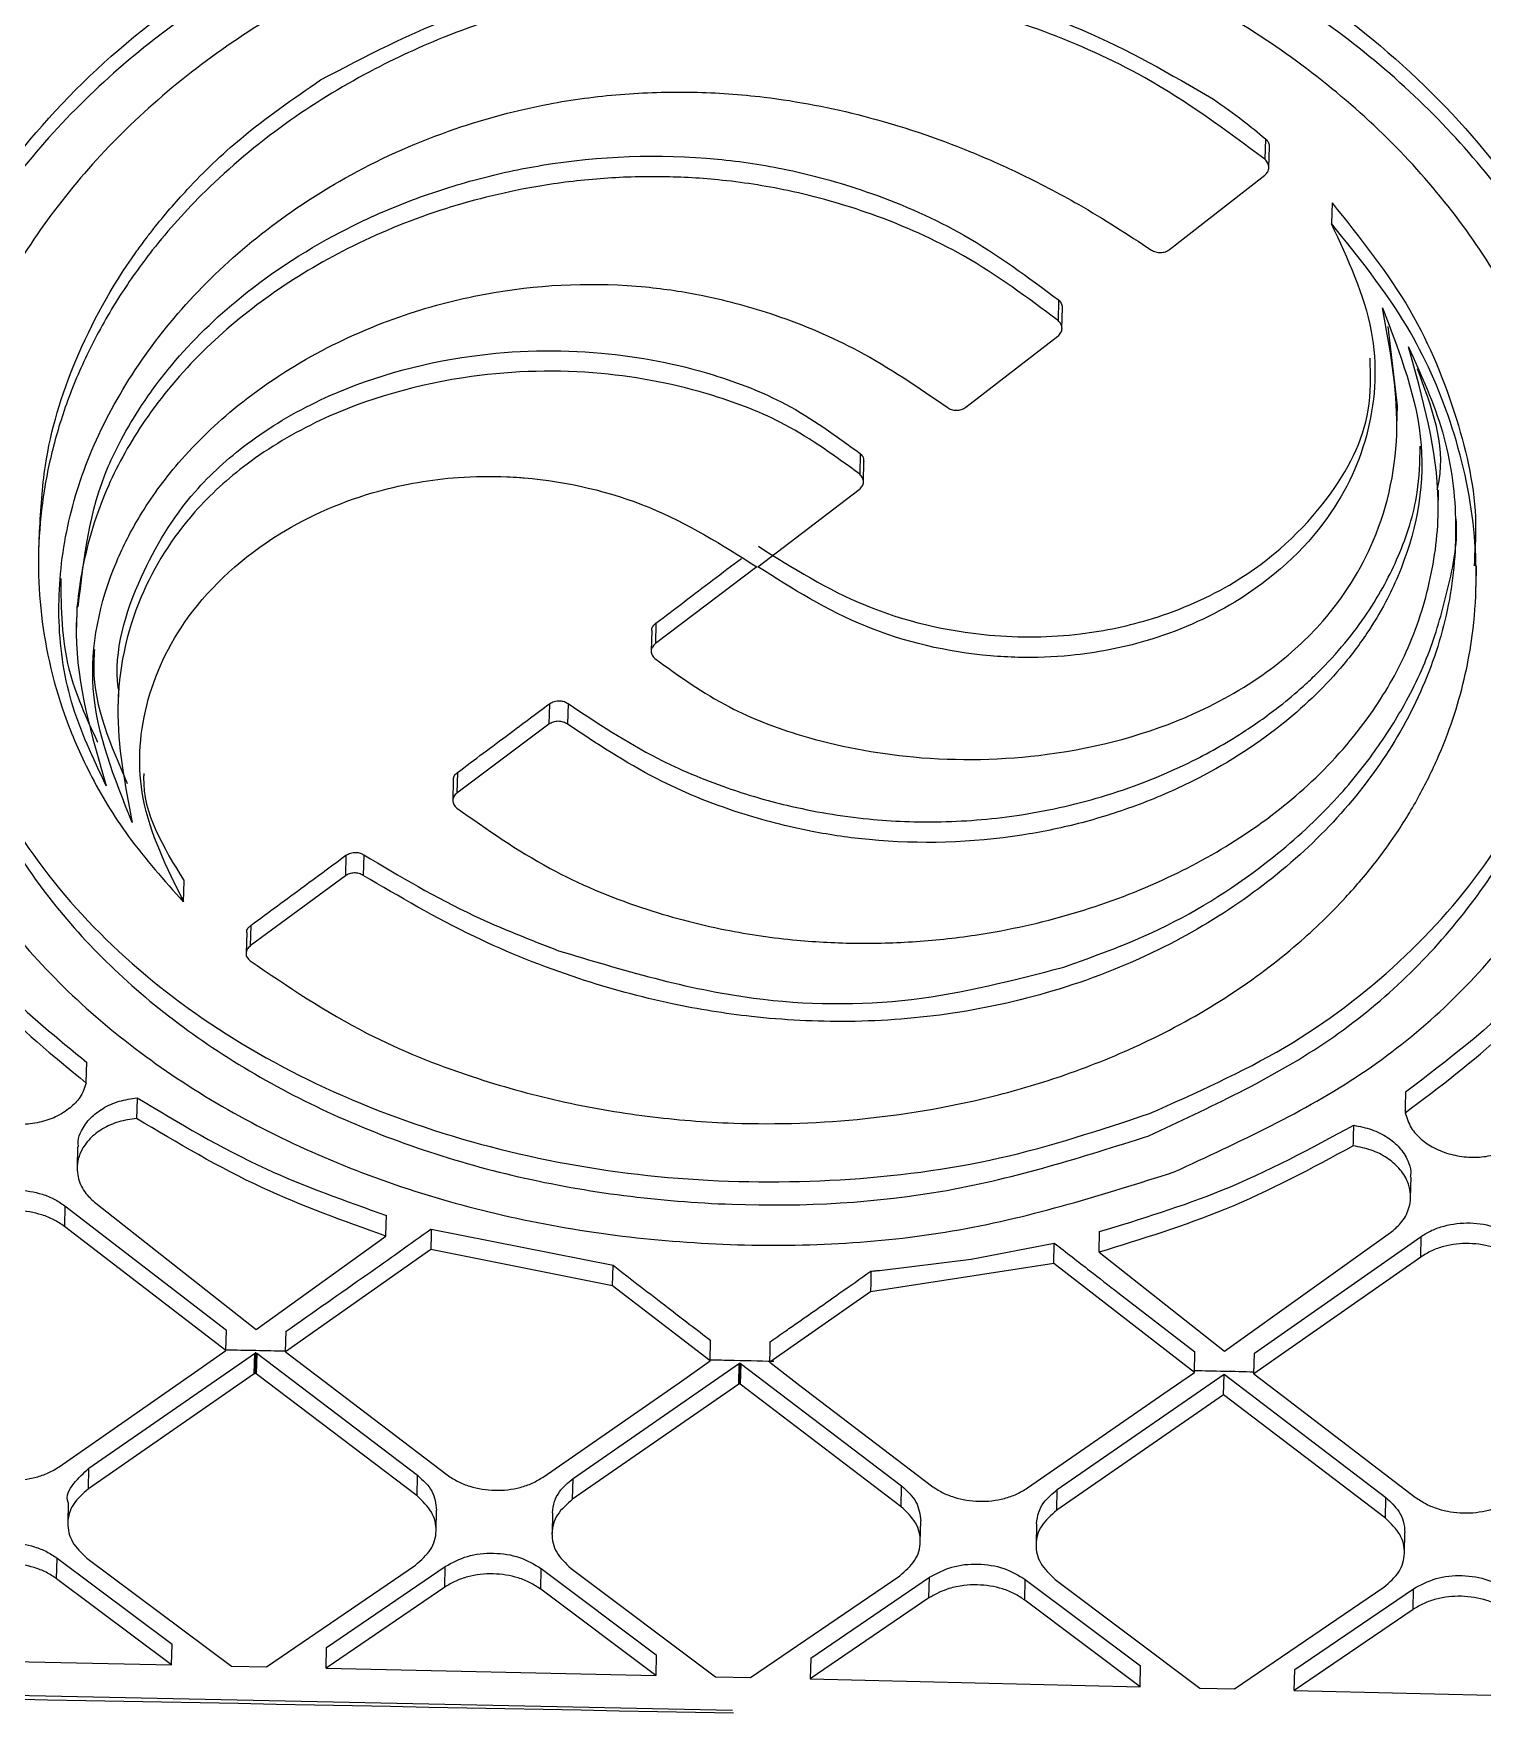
# Model space of a CAD drawing. Extents: x 939 to 1039, y 781 to 934.
# Drawn here: x 964.049 to 965.117, y 879.304 to 880.54 of the extents above; entities that cross this region are included whole.
import ezdxf

# ---------------------------------------------------------------- set-up
doc = ezdxf.new("R2010")
doc.units = 0
doc.header["$MEASUREMENT"] = 0
doc.layers.add('1', color=4, linetype='Continuous')

# ---------------------------------------------------------------- blocks, each defined once
blk = doc.blocks.new('Envoy')
at = {"layer": '1', "color": 3, "linetype": 'Continuous', "lineweight": 25}
for p, q in [((26.3034, 81.2882), (26.303, 81.2731)), ((26.3059, 81.267), (26.3063, 81.2822)), ((26.2327, 81.2065), (26.3029, 81.2613)), ((26.3525, 81.241), (26.3521, 81.2258)), ((26.1509, 81.1694), (26.1505, 81.1543)), ((26.1534, 81.1483), (26.1538, 81.1635)), ((26.3936, 81.1498), (26.4006, 81.0915)), ((26.0825, 81.0903), (26.1504, 81.1427)), ((26.4003, 81.0763), (26.4007, 81.0915)), ((26.0047, 81.0562), (26.0043, 81.041)), ((26.0071, 81.0353), (26.0074, 81.0505)), ((25.9293, 80.9728), (26.004, 81.0297)), ((26.4308, 81.0141), (26.4311, 81.0293)), ((25.3994, 80.9989), (25.399, 80.9839)), ((25.9284, 80.9728), (25.8537, 80.9162)), ((26.4587, 80.9583), (26.459, 80.9734)), ((25.4272, 80.9435), (25.4269, 80.9284)), ((25.851, 80.9258), (25.8507, 80.9107)), ((25.8541, 80.9313), (25.8537, 80.9162)), ((25.4578, 80.8829), (25.4574, 80.8678)), ((25.7756, 80.8719), (25.7752, 80.8568)), ((25.7893, 80.872), (25.789, 80.8568)), ((25.7752, 80.8568), (25.7074, 80.8061)), ((25.7047, 80.8158), (25.7044, 80.8007)), ((25.7078, 80.8212), (25.7074, 80.8061)), ((25.6255, 80.7602), (25.6252, 80.7451)), ((25.6388, 80.7606), (25.6384, 80.7454)), ((25.5061, 80.7411), (25.5057, 80.726)), ((25.6252, 80.7451), (25.555, 80.6934)), ((25.5524, 80.7032), (25.552, 80.6881)), ((25.5554, 80.7086), (25.555, 80.6934)), ((25.4278, 80.5453), (25.4274, 80.5301)), ((26.4104, 80.5079), (26.4108, 80.5231)), ((25.4412, 80.5038), (25.5595, 80.4109)), ((25.4183, 80.5019), (25.418, 80.4868)), ((25.4183, 80.5019), (25.5375, 80.4104)), ((25.5371, 80.3952), (25.418, 80.4868)), ((25.5595, 80.4109), (25.6551, 80.4796)), ((25.6885, 80.4848), (25.8225, 80.4581)), ((26.1808, 80.4678), (26.1812, 80.4829)), ((26.2733, 80.3948), (26.3956, 80.4822)), ((26.2953, 80.3933), (26.4183, 80.4794)), ((26.418, 80.4642), (26.4183, 80.4794)), ((25.6881, 80.4697), (25.5811, 80.3943)), ((25.8222, 80.4429), (25.6881, 80.4697)), ((26.0866, 80.4626), (26.1477, 80.4745)), ((26.1474, 80.4593), (26.1477, 80.4745)), ((26.1808, 80.4678), (26.2733, 80.3948)), ((25.8222, 80.4429), (25.8225, 80.4581)), ((26.1474, 80.4593), (26.0123, 80.4386)), ((26.019, 80.4543), (26.0866, 80.4626)), ((26.251, 80.3792), (26.1474, 80.4593)), ((26.418, 80.4642), (26.2949, 80.3781)), ((25.8941, 80.3876), (25.8222, 80.4429)), ((26.0123, 80.4386), (25.938, 80.3866)), ((26.1947, 80.438), (26.2513, 80.3944)), ((25.5371, 80.3952), (25.5375, 80.4104)), ((25.5811, 80.3943), (25.5815, 80.4095)), ((25.4361, 80.3085), (25.5589, 80.3937)), ((25.514, 80.379), (25.5371, 80.3952)), ((25.558, 80.3782), (25.5584, 80.3934)), ((25.5588, 80.3787), (25.5591, 80.394)), ((25.5598, 80.3934), (25.5595, 80.3782)), ((25.5598, 80.3934), (25.6783, 80.3034)), ((25.5811, 80.3943), (25.6034, 80.3773)), ((25.8941, 80.3876), (25.8944, 80.4028)), ((26.251, 80.3792), (26.2513, 80.3944)), ((26.2949, 80.3781), (26.2953, 80.3933)), ((25.4141, 80.3096), (25.514, 80.379)), ((25.793, 80.3009), (25.9158, 80.386)), ((25.8712, 80.3716), (25.8941, 80.3876)), ((25.9152, 80.3706), (25.9155, 80.3858)), ((25.9157, 80.371), (25.916, 80.3862)), ((25.9166, 80.3858), (25.9162, 80.3706)), ((25.9163, 80.386), (26.0352, 80.2955)), ((25.938, 80.3866), (25.9602, 80.3696)), ((26.2286, 80.3637), (26.251, 80.3792)), ((25.558, 80.3782), (25.4357, 80.2933)), ((25.678, 80.2882), (25.5595, 80.3782)), ((25.6034, 80.3773), (25.7003, 80.3036)), ((25.771, 80.3021), (25.8712, 80.3716)), ((25.9152, 80.3706), (25.7927, 80.2857)), ((26.0349, 80.2802), (25.9162, 80.3706)), ((25.9602, 80.3696), (26.0572, 80.2957)), ((26.1499, 80.2928), (26.2729, 80.3778)), ((26.2726, 80.3626), (26.2729, 80.3778)), ((26.2729, 80.3778), (26.3921, 80.287)), ((26.2949, 80.3781), (26.3164, 80.3617)), ((26.1279, 80.294), (26.2286, 80.3637)), ((26.2726, 80.3626), (26.1496, 80.2776)), ((26.3918, 80.2718), (26.2726, 80.3626)), ((26.3164, 80.3617), (26.4141, 80.2871)), ((25.4357, 80.2933), (25.4361, 80.3085)), ((25.678, 80.2882), (25.6783, 80.3034)), ((25.7927, 80.2857), (25.793, 80.3009)), ((26.0349, 80.2802), (26.0352, 80.2955)), ((26.1496, 80.2776), (26.1499, 80.2928)), ((25.4209, 80.2834), (25.4205, 80.2681)), ((26.3918, 80.2718), (26.3921, 80.287)), ((25.692, 80.2624), (25.6924, 80.2776)), ((25.7778, 80.2757), (25.7775, 80.2605)), ((26.049, 80.2544), (26.0493, 80.2697)), ((26.1347, 80.2676), (26.1344, 80.2524)), ((26.4059, 80.2459), (26.4062, 80.2612)), ((25.4123, 80.2271), (25.4126, 80.2423)), ((25.4126, 80.2423), (25.4974, 80.179)), ((25.4346, 80.2424), (25.5411, 80.1627)), ((25.567, 80.1622), (25.6769, 80.2372)), ((25.6113, 80.1765), (25.6988, 80.2362)), ((25.6985, 80.221), (25.6988, 80.2362)), ((25.7692, 80.2194), (25.7695, 80.2346)), ((25.7695, 80.2347), (25.8543, 80.1711)), ((25.7915, 80.2347), (25.898, 80.1549)), ((25.4971, 80.1637), (25.4123, 80.2271)), ((25.6985, 80.221), (25.611, 80.1612)), ((25.854, 80.1559), (25.7692, 80.2194)), ((25.9239, 80.1543), (26.0338, 80.2293)), ((25.9683, 80.1685), (26.0557, 80.2282)), ((26.0554, 80.213), (26.0557, 80.2282)), ((26.1261, 80.2113), (26.1264, 80.2266)), ((26.1264, 80.2266), (26.2113, 80.1629)), ((26.1484, 80.2266), (26.255, 80.1466)), ((26.2807, 80.146), (26.3907, 80.2209)), ((26.325, 80.1602), (26.4126, 80.2198)), ((26.4123, 80.2045), (26.4126, 80.2198)), ((26.0554, 80.213), (25.9679, 80.1533)), ((26.211, 80.1476), (26.1261, 80.2113)), ((26.4123, 80.2045), (26.3246, 80.1449)), ((25.9105, 80.1301), (23.0022, 80.1908)), ((25.4971, 80.1637), (25.4974, 80.179)), ((25.611, 80.1612), (25.6113, 80.1765)), ((25.8543, 80.1711), (25.854, 80.1559)), ((25.2539, 80.1688), (25.4971, 80.1637)), ((25.5411, 80.1627), (25.567, 80.1622)), ((25.611, 80.1612), (25.854, 80.1559)), ((25.9682, 80.1685), (25.9679, 80.1533)), ((26.211, 80.1476), (26.2113, 80.1629)), ((26.3246, 80.1449), (26.325, 80.1602)), ((25.898, 80.1549), (25.9239, 80.1543)), ((25.9679, 80.1533), (26.211, 80.1476)), ((26.255, 80.1466), (26.2807, 80.146)), ((26.3246, 80.1449), (26.5682, 80.139))]:
    blk.add_line(p, q, dxfattribs=at)
at = {"layer": '1', "color": 3, "linetype": 'Continuous', "lineweight": 25, "flags": 128}
for points in [[(25.4342, 80.5924), (25.4344, 80.6009), (25.4346, 80.6076)], [(25.4717, 80.5815), (25.4715, 80.573), (25.4713, 80.5663)], [(25.6551, 80.4796), (25.6553, 80.4881), (25.6554, 80.4948)], [(26.0126, 80.4538), (26.0124, 80.4453), (26.0123, 80.4386)], [(25.938, 80.3866), (25.9382, 80.3951), (25.9384, 80.4018)]]:
    blk.add_lwpolyline(points, dxfattribs=at)
at = {"layer": '1', "color": 3, "linetype": 'Continuous', "lineweight": 25}
for points, knots in [([(25.2825, 80.992), (25.2819, 81.0083), (25.28, 81.0582), (25.3037, 81.1421), (25.3516, 81.2385), (25.423, 81.3262), (25.5139, 81.4013), (25.6205, 81.4607), (25.7389, 81.5014), (25.8647, 81.5219), (25.9927, 81.5209), (26.1184, 81.4988), (26.2368, 81.4563), (26.3435, 81.3955), (26.4343, 81.3188), (26.506, 81.2301), (26.5544, 81.1327), (26.5795, 81.0412), (26.577, 80.984), (26.576, 80.9606)], [0, 0, 0, 0, 0.0298464, 0.0918153, 0.1534225, 0.2153746, 0.2771438, 0.3389112, 0.4008512, 0.4624656, 0.5244437, 0.5861103, 0.6479626, 0.7098642, 0.7715533, 0.833521, 0.8951174, 0.9570664, 1, 1, 1, 1]), ([(26.2362, 80.5269), (26.1842, 80.5104), (26.0802, 80.4776), (25.9084, 80.4684), (25.7393, 80.4896), (25.5827, 80.5431), (25.4499, 80.6255), (25.3498, 80.7322), (25.2895, 80.8568), (25.2723, 80.9914), (25.2997, 81.1275), (25.3703, 81.2556), (25.4792, 81.3659), (25.6187, 81.4494), (25.7791, 81.4999), (25.9497, 81.5129), (26.1189, 81.4879), (26.2751, 81.4264), (26.4078, 81.3337), (26.508, 81.2169), (26.5685, 81.0849), (26.5854, 80.9475), (26.5579, 80.8141), (26.4872, 80.6945), (26.38, 80.5934), (26.2841, 80.549), (26.2362, 80.5269)], [0, 0, 0, 0, 0.041607, 0.083241, 0.124868, 0.166464, 0.208051, 0.249701, 0.291426, 0.333201, 0.37497, 0.4167, 0.458391, 0.500024, 0.541607, 0.583193, 0.624799, 0.666416, 0.708056, 0.749714, 0.791382, 0.833125, 0.874939, 0.916728, 0.958401, 1, 1, 1, 1]), ([(26.2174, 80.5535), (26.1686, 80.538), (26.0709, 80.507), (25.9096, 80.4983), (25.7509, 80.5183), (25.6039, 80.5687), (25.4793, 80.6463), (25.3855, 80.7468), (25.3289, 80.864), (25.3127, 80.9905), (25.3385, 81.1182), (25.4047, 81.2381), (25.5068, 81.3413), (25.6377, 81.4195), (25.7883, 81.4666), (25.9484, 81.4788), (26.1072, 81.4554), (26.2538, 81.3979), (26.3783, 81.3111), (26.4723, 81.2019), (26.5291, 81.0782), (26.545, 80.9492), (26.5192, 80.8239), (26.4528, 80.7114), (26.3523, 80.6162), (26.2623, 80.5744), (26.2174, 80.5535)], [0, 0, 0, 0, 0.04161, 0.083271, 0.124923, 0.166513, 0.208078, 0.24971, 0.291446, 0.33324, 0.375013, 0.41673, 0.458406, 0.500035, 0.541625, 0.583217, 0.624828, 0.666452, 0.708096, 0.749746, 0.791398, 0.83314, 0.874969, 0.916762, 0.958421, 1, 1, 1, 1]), ([(26.303, 81.2731), (26.2744, 81.2943), (26.2246, 81.3314), (26.145, 81.3669), (26.0761, 81.3884), (26.0112, 81.401), (25.9357, 81.4076), (25.848, 81.4039), (25.7656, 81.3872), (25.6971, 81.3637), (25.6391, 81.337), (25.578, 81.2993), (25.5245, 81.2543), (25.4853, 81.2106), (25.4574, 81.1714), (25.4364, 81.1342), (25.4198, 81.0956), (25.4082, 81.0575), (25.3986, 81.0064), (25.3976, 80.941), (25.4125, 80.8742), (25.4367, 80.8185), (25.4649, 80.7715), (25.4916, 80.7417), (25.5057, 80.726)], [0, 0, 0, 0, 0.071766, 0.125006, 0.168291, 0.20998, 0.250059, 0.311062, 0.374943, 0.409259, 0.450926, 0.499892, 0.55297, 0.594622, 0.624815, 0.657688, 0.689467, 0.720167, 0.749798, 0.811119, 0.874697, 0.911517, 0.953228, 1, 1, 1, 1]), ([(25.6068, 81.3315), (25.6402, 81.349), (25.707, 81.3839), (25.8231, 81.4116), (25.9424, 81.4193), (26.0597, 81.405), (26.1705, 81.3723), (26.2336, 81.3357), (26.2651, 81.3174)], [0, 0, 0, 0, 0.169304, 0.338553, 0.507998, 0.672478, 0.836535, 1, 1, 1, 1]), ([(25.3997, 80.9989), (25.4007, 81.0151), (25.4031, 81.0575), (25.4245, 81.1278), (25.4536, 81.1807), (25.4743, 81.2094), (25.4786, 81.2152), (25.4896, 81.2295), (25.5116, 81.2549), (25.551, 81.2931), (25.5867, 81.3176), (25.6068, 81.3315)], [0, 0, 0, 0, 0.12875, 0.336662, 0.563388, 0.576863, 0.594516, 0.61634, 0.706807, 0.834717, 1, 1, 1, 1]), ([(25.4489, 80.8113), (25.4392, 80.8317), (25.4202, 80.8719), (25.4117, 80.9359), (25.4174, 80.9986), (25.4366, 81.06), (25.4684, 81.1186), (25.5118, 81.1735), (25.5655, 81.2222), (25.63, 81.2645), (25.7007, 81.2957), (25.7686, 81.3139), (25.8277, 81.3218), (25.8811, 81.3234), (25.9415, 81.3192), (26.011, 81.3057), (26.0729, 81.2849), (26.125, 81.2617), (26.1702, 81.2382), (26.2018, 81.2177), (26.2194, 81.2062)], [0, 0, 0, 0, 0.065194, 0.128364, 0.190126, 0.250499, 0.313174, 0.375744, 0.438233, 0.500702, 0.568918, 0.625539, 0.667531, 0.709289, 0.75054, 0.809494, 0.875552, 0.906193, 0.947653, 1, 1, 1, 1]), ([(26.2651, 81.3174), (26.2725, 81.3122), (26.2856, 81.3028), (26.298, 81.2927), (26.3034, 81.2882)], [0, 0, 0, 0, 0.560028, 1, 1, 1, 1]), ([(26.3034, 81.2882), (26.3043, 81.2872), (26.3061, 81.2854), (26.3061, 81.2832), (26.3062, 81.2822)], [0, 0, 0, 0, 0.551289, 1, 1, 1, 1]), ([(25.4283, 80.9434), (25.4322, 80.9785), (25.437, 81.0205), (25.4607, 81.0685), (25.4757, 81.0938), (25.503, 81.1304), (25.5509, 81.1772), (25.6129, 81.2171), (25.6735, 81.2436), (25.7216, 81.259), (25.7958, 81.275), (25.8741, 81.278), (25.9555, 81.2656), (26.0174, 81.248), (26.0867, 81.2173), (26.1284, 81.1862), (26.1509, 81.1694)], [0, 0, 0, 0, 0.133887, 0.160343, 0.195534, 0.239432, 0.321243, 0.422558, 0.477635, 0.530034, 0.579409, 0.710759, 0.763689, 0.829787, 0.908334, 1, 1, 1, 1]), ([(26.3029, 81.2613), (26.3037, 81.2621), (26.3054, 81.2638), (26.3062, 81.2671), (26.3055, 81.2704), (26.3038, 81.2722), (26.303, 81.2731)], [0, 0, 0, 0, 0.250525, 0.500475, 0.750317, 1, 1, 1, 1]), ([(26.1505, 81.1543), (26.1281, 81.171), (26.0865, 81.202), (26.0174, 81.2327), (25.9558, 81.2503), (25.9027, 81.2584), (25.8554, 81.2609), (25.8098, 81.2592), (25.7554, 81.2522), (25.693, 81.2365), (25.6273, 81.2094), (25.5686, 81.1741), (25.5174, 81.1316), (25.4774, 81.0838), (25.4482, 81.032), (25.4311, 80.9789), (25.4219, 80.9035), (25.438, 80.8484), (25.4489, 80.8113)], [0, 0, 0, 0, 0.079212, 0.147068, 0.204155, 0.249842, 0.288687, 0.328779, 0.369752, 0.433603, 0.500202, 0.562694, 0.62519, 0.692363, 0.749977, 0.810913, 0.872908, 1, 1, 1, 1]), ([(26.3525, 81.241), (26.3732, 81.2151), (26.4131, 81.1652), (26.4459, 81.084), (26.4602, 81.0198), (26.4578, 80.9838), (26.4572, 80.9735)], [0, 0, 0, 0, 0.317443, 0.613599, 0.888588, 1, 1, 1, 1]), ([(25.5549, 80.6825), (25.5827, 80.6636), (25.6325, 80.6298), (25.7121, 80.5979), (25.7819, 80.5784), (25.8468, 80.5671), (25.9224, 80.561), (26.0103, 80.5641), (26.0935, 80.5789), (26.1627, 80.5999), (26.2204, 80.6239), (26.2771, 80.6556), (26.3251, 80.6918), (26.3603, 80.7257), (26.3833, 80.7529), (26.4016, 80.7781), (26.4174, 80.8041), (26.4319, 80.8341), (26.4431, 80.8638), (26.4511, 80.8931), (26.4591, 80.9381), (26.4601, 81.0008), (26.4429, 81.078), (26.4088, 81.1552), (26.372, 81.2011), (26.3521, 81.2258)], [0, 0, 0, 0, 0.06982, 0.125017, 0.16808, 0.209755, 0.250068, 0.311171, 0.374951, 0.41105, 0.452571, 0.499902, 0.544751, 0.580562, 0.607252, 0.624872, 0.651747, 0.677715, 0.702741, 0.726805, 0.749887, 0.811737, 0.874792, 0.932595, 1, 1, 1, 1]), ([(26.3519, 81.2257), (26.3641, 81.1995), (26.3871, 81.1502), (26.3837, 81.0735), (26.3512, 81.0025), (26.2916, 80.9482), (26.2219, 80.9177), (26.1661, 80.9069), (26.1272, 80.9055), (26.0757, 80.9084), (26.0054, 80.9247), (25.9547, 80.9567), (25.9293, 80.9728)], [0, 0, 0, 0, 0.132032, 0.249112, 0.361942, 0.49869, 0.597233, 0.672133, 0.722669, 0.74938, 0.874276, 1, 1, 1, 1]), ([(26.2194, 81.2062), (26.2204, 81.2057), (26.2225, 81.2046), (26.2262, 81.2042), (26.2298, 81.2048), (26.2317, 81.2059), (26.2327, 81.2065)], [0, 0, 0, 0, 0.250477, 0.500338, 0.750133, 1, 1, 1, 1]), ([(25.4681, 80.7843), (25.4549, 80.8168), (25.4297, 80.8794), (25.4464, 80.9586), (25.4742, 81.0132), (25.503, 81.0527), (25.5471, 81.0951), (25.6048, 81.133), (25.67, 81.1606), (25.7499, 81.1803), (25.8244, 81.1831), (25.8932, 81.1727), (25.9465, 81.1581), (26.0087, 81.1317), (26.0476, 81.1049), (26.0688, 81.0903)], [0, 0, 0, 0, 0.129753, 0.249537, 0.294656, 0.351577, 0.419905, 0.500034, 0.57331, 0.639358, 0.749656, 0.792267, 0.848293, 0.917242, 1, 1, 1, 1]), ([(26.3897, 81.1635), (26.4026, 81.13), (26.4279, 81.0644), (26.4125, 80.9893), (26.3915, 80.945), (26.3777, 80.9221), (26.3538, 80.8906), (26.313, 80.8518), (26.2606, 80.8186), (26.2088, 80.7963), (26.1665, 80.7831), (26.1017, 80.7698), (26.0342, 80.7677), (25.9646, 80.7778), (25.9112, 80.7916), (25.849, 80.8169), (25.8102, 80.8427), (25.789, 80.8568)], [0, 0, 0, 0, 0.127461, 0.249501, 0.275267, 0.307518, 0.346178, 0.415837, 0.49999, 0.548297, 0.594049, 0.637018, 0.749674, 0.792363, 0.848381, 0.9173, 1, 1, 1, 1]), ([(25.8534, 80.9051), (25.871, 80.8924), (25.9033, 80.8691), (25.9686, 80.8442), (26.0482, 80.8291), (26.149, 80.8311), (26.2401, 80.8558), (26.3061, 80.894), (26.3527, 80.9366), (26.3896, 80.9961), (26.4059, 81.0763), (26.3952, 81.1342), (26.3897, 81.1635)], [0, 0, 0, 0, 0.082276, 0.151494, 0.250332, 0.365358, 0.499812, 0.582327, 0.651616, 0.749665, 0.873373, 1, 1, 1, 1]), ([(26.1509, 81.1694), (26.1518, 81.1684), (26.1535, 81.1667), (26.1536, 81.1644), (26.1536, 81.1635)], [0, 0, 0, 0, 0.552653, 1, 1, 1, 1]), ([(26.1504, 81.1427), (26.1512, 81.1435), (26.1529, 81.1452), (26.1537, 81.1484), (26.153, 81.1517), (26.1513, 81.1534), (26.1505, 81.1543)], [0, 0, 0, 0, 0.250568, 0.500485, 0.750327, 1, 1, 1, 1]), ([(25.4579, 80.8829), (25.4578, 80.8832), (25.4543, 80.9106), (25.4699, 80.9623), (25.506, 81.023), (25.5535, 81.0663), (25.6193, 81.1056), (25.7099, 81.1314), (25.8106, 81.1339), (25.8892, 81.1185), (25.9546, 81.093), (25.987, 81.0691), (26.0047, 81.0562)], [0, 0, 0, 0, 0.001409, 0.141631, 0.259449, 0.337447, 0.427612, 0.585878, 0.713372, 0.826231, 0.905324, 1, 1, 1, 1]), ([(26.4088, 81.1349), (26.4183, 81.1142), (26.437, 81.073), (26.4459, 81.0082), (26.4406, 80.9446), (26.4213, 80.8834), (26.3894, 80.8263), (26.3318, 80.7573), (26.2513, 80.6993), (26.1543, 80.6603), (26.075, 80.6422), (25.9981, 80.6362), (25.9283, 80.6398), (25.8615, 80.6506), (25.7924, 80.6695), (25.7149, 80.7004), (25.6651, 80.7297), (25.6384, 80.7454)], [0, 0, 0, 0, 0.063374, 0.126017, 0.188529, 0.250442, 0.313233, 0.375704, 0.500277, 0.569246, 0.633508, 0.694135, 0.750208, 0.796791, 0.853758, 0.921501, 1, 1, 1, 1]), ([(25.7073, 80.795), (25.7294, 80.7794), (25.7707, 80.7503), (25.8393, 80.7215), (25.9012, 80.705), (25.9551, 80.6972), (26.0032, 80.6948), (26.0493, 80.6963), (26.1281, 80.7055), (26.2116, 80.7309), (26.2892, 80.7743), (26.3405, 80.8146), (26.3805, 80.8604), (26.4098, 80.9111), (26.4268, 80.964), (26.4355, 81.04), (26.4195, 81.0969), (26.4088, 81.1349)], [0, 0, 0, 0, 0.07834, 0.145777, 0.203106, 0.249969, 0.289441, 0.32995, 0.371279, 0.499991, 0.562545, 0.625021, 0.693138, 0.749874, 0.812207, 0.874712, 1, 1, 1, 1]), ([(25.9297, 80.9879), (25.9549, 80.972), (26.0053, 80.9403), (26.0903, 80.9201), (26.1635, 80.9209), (26.2255, 80.9342), (26.2927, 80.964), (26.35, 81.017), (26.3818, 81.0773), (26.3809, 81.1137), (26.3805, 81.1266)], [0, 0, 0, 0, 0.153914, 0.306819, 0.415057, 0.504042, 0.615632, 0.784602, 0.923636, 1, 1, 1, 1]), ([(26.0043, 81.041), (25.9866, 81.054), (25.9542, 81.0778), (25.8889, 81.1033), (25.8104, 81.1188), (25.7098, 81.1163), (25.6193, 81.0906), (25.5534, 81.0514), (25.5061, 81.0082), (25.4683, 80.9475), (25.4518, 80.8675), (25.4626, 80.8124), (25.4681, 80.7843)], [0, 0, 0, 0, 0.082733, 0.151848, 0.250467, 0.361894, 0.499977, 0.578835, 0.647006, 0.749791, 0.872793, 1, 1, 1, 1]), ([(26.4152, 81.1189), (26.4256, 81.0911), (26.4369, 81.061), (26.4303, 81.0318), (26.4297, 81.0295)], [0, 0, 0, 0, 0.92042, 1, 1, 1, 1]), ([(26.0688, 81.0903), (26.0698, 81.0897), (26.0718, 81.0885), (26.0757, 81.0879), (26.0795, 81.0885), (26.0815, 81.0897), (26.0825, 81.0903)], [0, 0, 0, 0, 0.250743, 0.500513, 0.750261, 1, 1, 1, 1]), ([(25.7893, 80.872), (25.8107, 80.8578), (25.8469, 80.8337), (25.9028, 80.8103), (25.9549, 80.795), (26.0081, 80.786), (26.0665, 80.7838), (26.126, 80.789), (26.189, 80.8036), (26.2443, 80.8256), (26.2865, 80.8499), (26.3137, 80.8695), (26.3308, 80.8841), (26.3464, 80.8989), (26.362, 80.9159), (26.3784, 80.9378), (26.3914, 80.9593), (26.4054, 80.9885), (26.4165, 81.0225), (26.4173, 81.0502), (26.4176, 81.0617)], [0, 0, 0, 0, 0.097519, 0.165552, 0.220441, 0.292181, 0.354979, 0.424907, 0.501713, 0.585529, 0.642983, 0.686711, 0.716514, 0.732444, 0.772981, 0.811016, 0.846371, 0.878957, 0.950109, 1, 1, 1, 1]), ([(26.0047, 81.0562), (26.0056, 81.0552), (26.0072, 81.0535), (26.0072, 81.0514), (26.0073, 81.0504)], [0, 0, 0, 0, 0.560673, 1, 1, 1, 1]), ([(25.506, 80.7261), (25.4936, 80.751), (25.4705, 80.7973), (25.4742, 80.8714), (25.5067, 80.9411), (25.5683, 80.9973), (25.6414, 81.0291), (25.7002, 81.0392), (25.7354, 81.0397), (25.7513, 81.0388), (25.7555, 81.0385), (25.7566, 81.0384), (25.7887, 81.0356), (25.8523, 81.0209), (25.903, 80.9888), (25.9284, 80.9728)], [0, 0, 0, 0, 0.134294, 0.249136, 0.364307, 0.498757, 0.6074, 0.685671, 0.73276, 0.744881, 0.748072, 0.749212, 0.74935, 0.874261, 1, 1, 1, 1]), ([(26.004, 81.0297), (26.0048, 81.0305), (26.0065, 81.0322), (26.0073, 81.0353), (26.0067, 81.0385), (26.0051, 81.0402), (26.0043, 81.041)], [0, 0, 0, 0, 0.250488, 0.500425, 0.750222, 1, 1, 1, 1]), ([(26.1547, 80.6778), (26.1767, 80.6857), (26.2309, 80.7052), (26.2965, 80.7463), (26.3486, 80.7926), (26.3815, 80.8318), (26.4068, 80.8711), (26.4268, 80.913), (26.439, 80.9598), (26.4456, 80.9918), (26.4439, 81.0081), (26.4439, 81.0081)], [0, 0, 0, 0, 0.1342721, 0.3321691, 0.4642697, 0.5748549, 0.6651848, 0.77719, 0.8883613, 0.9997419, 1, 1, 1, 1]), ([(25.3223, 80.992), (25.3218, 80.9755), (25.3202, 80.9273), (25.3431, 80.8499), (25.3881, 80.7638), (25.4554, 80.6872), (25.5405, 80.6226), (25.641, 80.5723), (25.7521, 80.5375), (25.8701, 80.5194), (25.9902, 80.5185), (26.1089, 80.5336), (26.1816, 80.5579), (26.2179, 80.5699)], [0, 0, 0, 0, 0.049478, 0.14437, 0.239657, 0.334361, 0.429614, 0.524571, 0.619529, 0.714458, 0.809504, 0.904849, 1, 1, 1, 1]), ([(25.8541, 80.9313), (25.868, 80.9418), (25.889, 80.9577), (25.91, 80.9737), (25.9171, 80.979)], [0, 0, 0, 0, 0.663984, 1, 1, 1, 1]), ([(25.4153, 80.9642), (25.4156, 80.9417), (25.4162, 80.9), (25.4342, 80.8614), (25.4425, 80.8436)], [0, 0, 0, 0, 0.539783, 1, 1, 1, 1]), ([(26.2179, 80.5699), (26.2521, 80.5851), (26.3205, 80.6155), (26.4048, 80.6799), (26.4716, 80.7555), (26.516, 80.841), (26.5375, 80.9115), (26.5364, 80.9528), (26.5362, 80.9625)], [0, 0, 0, 0, 0.188982, 0.377992, 0.566347, 0.754646, 0.942884, 1, 1, 1, 1]), ([(25.8512, 80.9258), (25.8511, 80.9261), (25.8509, 80.9272), (25.8519, 80.9292), (25.8534, 80.9306), (25.8541, 80.9313)], [0, 0, 0, 0, 0.120963, 0.559674, 1, 1, 1, 1]), ([(25.4402, 80.9119), (25.4399, 80.9074), (25.438, 80.8735), (25.4521, 80.8412), (25.4644, 80.8132)], [0, 0, 0, 0, 0.132908, 1, 1, 1, 1]), ([(25.8537, 80.9162), (25.8529, 80.9154), (25.8512, 80.9138), (25.8504, 80.9107), (25.851, 80.9075), (25.8526, 80.9059), (25.8534, 80.9051)], [0, 0, 0, 0, 0.2505857, 0.5004478, 0.7503033, 1, 1, 1, 1]), ([(25.7756, 80.8719), (25.7767, 80.8726), (25.779, 80.8739), (25.7831, 80.8742), (25.7867, 80.8736), (25.7885, 80.8725), (25.7893, 80.872)], [0, 0, 0, 0, 0.279296, 0.5588279, 0.7790739, 1, 1, 1, 1]), ([(25.7078, 80.8212), (25.7204, 80.8307), (25.743, 80.8475), (25.7657, 80.8645), (25.7756, 80.8719)], [0, 0, 0, 0, 0.559997, 1, 1, 1, 1]), ([(25.789, 80.8568), (25.788, 80.8574), (25.7859, 80.8586), (25.7821, 80.8591), (25.7783, 80.8586), (25.7763, 80.8574), (25.7752, 80.8568)], [0, 0, 0, 0, 0.250644, 0.500446, 0.750228, 1, 1, 1, 1]), ([(25.4766, 80.8205), (25.4765, 80.8195), (25.4752, 80.7918), (25.4911, 80.7661), (25.5063, 80.7413)], [0, 0, 0, 0, 0.0341138, 1, 1, 1, 1]), ([(25.7049, 80.8158), (25.7048, 80.816), (25.7046, 80.8171), (25.7056, 80.8192), (25.707, 80.8205), (25.7078, 80.8212)], [0, 0, 0, 0, 0.107994, 0.553351, 1, 1, 1, 1]), ([(25.7074, 80.8061), (25.7066, 80.8053), (25.7049, 80.8037), (25.7041, 80.8006), (25.7048, 80.7975), (25.7065, 80.7958), (25.7073, 80.795)], [0, 0, 0, 0, 0.250502, 0.500428, 0.750266, 1, 1, 1, 1]), ([(25.6255, 80.7602), (25.6266, 80.7608), (25.6288, 80.7621), (25.6327, 80.7625), (25.6361, 80.762), (25.6379, 80.761), (25.6388, 80.7606)], [0, 0, 0, 0, 0.279426, 0.558985, 0.779084, 1, 1, 1, 1]), ([(25.5554, 80.7086), (25.5685, 80.7182), (25.5919, 80.7354), (25.6153, 80.7526), (25.6255, 80.7602)], [0, 0, 0, 0, 0.560007, 1, 1, 1, 1]), ([(25.6388, 80.7606), (25.6653, 80.7448), (25.7104, 80.7179), (25.7612, 80.6981), (25.7823, 80.6899)], [0, 0, 0, 0, 0.586682, 1, 1, 1, 1]), ([(25.308, 80.7392), (25.3157, 80.7285), (25.3348, 80.7017), (25.3751, 80.6564), (25.413, 80.6253), (25.4346, 80.6076)], [0, 0, 0, 0, 0.2225572, 0.5559149, 1, 1, 1, 1]), ([(25.6384, 80.7454), (25.6374, 80.7459), (25.6354, 80.747), (25.6316, 80.7473), (25.628, 80.7468), (25.6261, 80.7456), (25.6252, 80.7451)], [0, 0, 0, 0, 0.252971, 0.503571, 0.752556, 1, 1, 1, 1]), ([(25.3076, 80.7241), (25.3254, 80.7002), (25.361, 80.6525), (25.4098, 80.6124), (25.4342, 80.5924)], [0, 0, 0, 0, 0.500001, 1, 1, 1, 1]), ([(25.5525, 80.7032), (25.5525, 80.7034), (25.5522, 80.7045), (25.5532, 80.7065), (25.5547, 80.7079), (25.5554, 80.7086)], [0, 0, 0, 0, 0.1061772, 0.5523346, 1, 1, 1, 1]), ([(26.5389, 80.7114), (26.5251, 80.694), (26.4881, 80.6477), (26.438, 80.6095), (26.4067, 80.5856)], [0, 0, 0, 0, 0.374226, 1, 1, 1, 1]), ([(25.555, 80.6934), (25.5542, 80.6926), (25.5525, 80.6911), (25.5517, 80.688), (25.5524, 80.6849), (25.5541, 80.6833), (25.5549, 80.6825)], [0, 0, 0, 0, 0.2505764, 0.5004499, 0.7503192, 1, 1, 1, 1]), ([(25.7823, 80.6899), (25.8294, 80.6757), (25.9133, 80.6505), (26.0439, 80.649), (26.1178, 80.6682), (26.1547, 80.6778)], [0, 0, 0, 0, 0.391323, 0.696054, 1, 1, 1, 1]), ([(26.4064, 80.5705), (26.4316, 80.5894), (26.4822, 80.6272), (26.5198, 80.6733), (26.5386, 80.6963)], [0, 0, 0, 0, 0.500004, 1, 1, 1, 1]), ([(25.4342, 80.5924), (25.4329, 80.5887), (25.4305, 80.5821), (25.4223, 80.5736), (25.4122, 80.5672), (25.3996, 80.563), (25.3861, 80.5614), (25.3726, 80.5627), (25.3596, 80.5666), (25.3527, 80.5712), (25.3491, 80.5735)], [0, 0, 0, 0, 0.138359, 0.249796, 0.379249, 0.499589, 0.624593, 0.749544, 0.869592, 1, 1, 1, 1]), ([(25.4284, 80.5453), (25.4283, 80.5467), (25.4278, 80.5508), (25.4308, 80.5582), (25.4366, 80.5667), (25.4464, 80.5742), (25.4581, 80.5795), (25.4672, 80.5808), (25.4717, 80.5815)], [0, 0, 0, 0, 0.0813069, 0.2282946, 0.4303827, 0.6145823, 0.8095778, 1, 1, 1, 1]), ([(25.4717, 80.5815), (25.5025, 80.563), (25.5594, 80.5289), (25.6252, 80.5055), (25.6554, 80.4948)], [0, 0, 0, 0, 0.541254, 1, 1, 1, 1]), ([(26.4067, 80.5856), (26.4066, 80.5828), (26.4065, 80.5777), (26.4064, 80.5727), (26.4064, 80.5705)], [0, 0, 0, 0, 0.560002, 1, 1, 1, 1]), ([(25.4713, 80.5663), (25.4668, 80.5657), (25.4578, 80.5643), (25.446, 80.559), (25.4363, 80.5515), (25.4303, 80.5431), (25.427, 80.533), (25.4276, 80.5221), (25.4327, 80.5114), (25.4386, 80.5061), (25.4412, 80.5038)], [0, 0, 0, 0, 0.1235609, 0.2498173, 0.3686507, 0.4996078, 0.5939899, 0.7495289, 0.8899331, 1, 1, 1, 1]), ([(25.655, 80.4796), (25.6241, 80.4907), (25.5583, 80.5142), (25.5014, 80.5483), (25.4713, 80.5663)], [0, 0, 0, 0, 0.470275, 1, 1, 1, 1]), ([(26.4064, 80.5705), (26.4076, 80.5667), (26.4098, 80.5596), (26.4178, 80.5509), (26.4277, 80.5441), (26.4398, 80.5395), (26.453, 80.5374), (26.4663, 80.538), (26.4795, 80.5412), (26.4868, 80.5455), (26.4906, 80.5478)], [0, 0, 0, 0, 0.141429, 0.261742, 0.376834, 0.503472, 0.62533, 0.742684, 0.867298, 1, 1, 1, 1]), ([(26.1812, 80.4829), (26.2118, 80.4923), (26.2785, 80.5127), (26.3369, 80.5442), (26.3685, 80.5613)], [0, 0, 0, 0, 0.458899, 1, 1, 1, 1]), ([(26.3682, 80.5461), (26.3683, 80.5489), (26.3684, 80.554), (26.3685, 80.559), (26.3685, 80.5613)], [0, 0, 0, 0, 0.560027, 1, 1, 1, 1]), ([(26.3685, 80.5613), (26.373, 80.5604), (26.382, 80.5586), (26.3935, 80.5528), (26.4029, 80.5449), (26.4083, 80.5361), (26.411, 80.5285), (26.4104, 80.5244), (26.4102, 80.5231)], [0, 0, 0, 0, 0.190652, 0.385389, 0.569911, 0.770722, 0.924635, 1, 1, 1, 1]), ([(26.3682, 80.5461), (26.3373, 80.5295), (26.279, 80.498), (26.2122, 80.4774), (26.1808, 80.4678)], [0, 0, 0, 0, 0.529622, 1, 1, 1, 1]), ([(26.3956, 80.4822), (26.3982, 80.4844), (26.4043, 80.4895), (26.4099, 80.4998), (26.411, 80.5106), (26.4082, 80.5209), (26.4025, 80.5297), (26.3932, 80.5376), (26.3816, 80.5435), (26.3727, 80.5452), (26.3682, 80.5461)], [0, 0, 0, 0, 0.108491, 0.249921, 0.401668, 0.499604, 0.630756, 0.750079, 0.876185, 1, 1, 1, 1]), ([(25.3476, 80.5032), (25.3501, 80.5049), (25.3552, 80.508), (25.367, 80.5123), (25.3832, 80.5144), (25.3992, 80.5117), (25.4108, 80.5071), (25.4158, 80.5037), (25.4183, 80.5019)], [0, 0, 0, 0, 0.128403, 0.254768, 0.500191, 0.742765, 0.869689, 1, 1, 1, 1]), ([(25.418, 80.4868), (25.4155, 80.4885), (25.4105, 80.4919), (25.3989, 80.4965), (25.3829, 80.4992), (25.363, 80.4969), (25.3526, 80.491), (25.3473, 80.4881)], [0, 0, 0, 0, 0.12986, 0.256731, 0.500417, 0.746754, 1, 1, 1, 1]), ([(25.5815, 80.4095), (25.6014, 80.4235), (25.6371, 80.4485), (25.6728, 80.4737), (25.6885, 80.4849)], [0, 0, 0, 0, 0.560004, 1, 1, 1, 1]), ([(25.6885, 80.4848), (25.6884, 80.482), (25.6883, 80.477), (25.6882, 80.4719), (25.6881, 80.4697)], [0, 0, 0, 0, 0.5590745, 1, 1, 1, 1]), ([(26.4183, 80.4794), (26.4209, 80.481), (26.4259, 80.4841), (26.4379, 80.4883), (26.4543, 80.4902), (26.474, 80.4869), (26.484, 80.4806), (26.489, 80.4775)], [0, 0, 0, 0, 0.128511, 0.256075, 0.507294, 0.755191, 1, 1, 1, 1]), ([(26.1477, 80.4745), (26.1565, 80.4677), (26.1721, 80.4555), (26.1878, 80.4433), (26.1947, 80.438)], [0, 0, 0, 0, 0.560002, 1, 1, 1, 1]), ([(26.4887, 80.4623), (26.4835, 80.4655), (26.4733, 80.4719), (26.4536, 80.475), (26.4375, 80.4731), (26.4257, 80.469), (26.4206, 80.4658), (26.418, 80.4642)], [0, 0, 0, 0, 0.252757, 0.499541, 0.742697, 0.869689, 1, 1, 1, 1]), ([(25.8225, 80.4581), (25.8359, 80.4477), (25.86, 80.4292), (25.884, 80.4108), (25.8946, 80.4026)], [0, 0, 0, 0, 0.560006, 1, 1, 1, 1]), ([(25.959, 80.4162), (25.969, 80.4232), (25.9869, 80.4357), (26.0048, 80.4483), (26.0126, 80.4538)], [0, 0, 0, 0, 0.560005, 1, 1, 1, 1]), ([(26.0126, 80.4538), (26.0138, 80.4539), (26.0159, 80.4541), (26.018, 80.4543), (26.019, 80.4543)], [0, 0, 0, 0, 0.560139, 1, 1, 1, 1]), ([(25.9382, 80.4017), (25.9421, 80.4044), (25.949, 80.4092), (25.956, 80.4141), (25.959, 80.4162)], [0, 0, 0, 0, 0.560067, 1, 1, 1, 1]), ([(25.5811, 80.3948), (25.5738, 80.3949), (25.5591, 80.3952), (25.5444, 80.3955), (25.5371, 80.3956)], [0, 0, 0, 0, 0.502055, 1, 1, 1, 1]), ([(25.941, 80.3872), (25.9299, 80.3875), (25.9142, 80.3878), (25.8986, 80.3882), (25.8941, 80.3883)], [0, 0, 0, 0, 0.711308, 1, 1, 1, 1]), ([(26.295, 80.3794), (26.2876, 80.3796), (26.273, 80.3799), (26.2583, 80.3802), (26.251, 80.3804)], [0, 0, 0, 0, 0.501736, 1, 1, 1, 1]), ([(25.558, 80.3782), (25.5582, 80.3783), (25.5584, 80.3785), (25.5587, 80.3786), (25.5588, 80.3787)], [0, 0, 0, 0, 0.560151, 1, 1, 1, 1]), ([(25.5588, 80.3787), (25.5589, 80.3786), (25.5592, 80.3784), (25.5594, 80.3782), (25.5595, 80.3782)], [0, 0, 0, 0, 0.558839, 1, 1, 1, 1]), ([(25.9152, 80.3706), (25.9153, 80.3707), (25.9154, 80.3708), (25.9156, 80.371), (25.9157, 80.371)], [0, 0, 0, 0, 0.559552, 1, 1, 1, 1]), ([(25.9157, 80.371), (25.9158, 80.3709), (25.916, 80.3708), (25.9161, 80.3707), (25.9162, 80.3706)], [0, 0, 0, 0, 0.560692, 1, 1, 1, 1]), ([(25.3434, 80.3111), (25.3459, 80.3094), (25.3509, 80.306), (25.3626, 80.3015), (25.3785, 80.2989), (25.3946, 80.3008), (25.4064, 80.3049), (25.4115, 80.308), (25.4141, 80.3096)], [0, 0, 0, 0, 0.131759, 0.259154, 0.500159, 0.741628, 0.868807, 1, 1, 1, 1]), ([(25.4209, 80.2834), (25.4209, 80.2834), (25.4186, 80.2879), (25.4245, 80.298), (25.4322, 80.305), (25.4361, 80.3085)], [0, 0, 0, 0, 0.000174, 0.500078, 1, 1, 1, 1]), ([(25.4357, 80.2933), (25.4316, 80.2897), (25.4232, 80.2824), (25.4194, 80.2682), (25.4226, 80.2538), (25.4306, 80.2462), (25.4346, 80.2424)], [0, 0, 0, 0, 0.249796, 0.499791, 0.749931, 1, 1, 1, 1]), ([(25.6783, 80.3034), (25.6824, 80.2997), (25.6907, 80.2922), (25.6918, 80.2825), (25.6924, 80.2776)], [0, 0, 0, 0, 0.500044, 1, 1, 1, 1]), ([(25.7003, 80.3036), (25.7029, 80.3019), (25.7078, 80.2986), (25.7195, 80.294), (25.7354, 80.2914), (25.7515, 80.2933), (25.7633, 80.2974), (25.7684, 80.3005), (25.771, 80.3021)], [0, 0, 0, 0, 0.131498, 0.258816, 0.500179, 0.741278, 0.868557, 1, 1, 1, 1]), ([(25.7778, 80.2757), (25.7781, 80.2786), (25.7788, 80.2839), (25.7834, 80.2929), (25.7893, 80.2979), (25.793, 80.3009)], [0, 0, 0, 0, 0.302388, 0.571883, 1, 1, 1, 1]), ([(26.0352, 80.2955), (26.0393, 80.2917), (26.0476, 80.2842), (26.0487, 80.2745), (26.0493, 80.2697)], [0, 0, 0, 0, 0.500082, 1, 1, 1, 1]), ([(26.0572, 80.2956), (26.0598, 80.2939), (26.0647, 80.2906), (26.0764, 80.286), (26.0923, 80.2833), (26.1084, 80.2852), (26.1202, 80.2893), (26.1253, 80.2924), (26.1279, 80.294)], [0, 0, 0, 0, 0.131232, 0.258489, 0.500189, 0.74094, 0.868291, 1, 1, 1, 1]), ([(26.1347, 80.2676), (26.1351, 80.2705), (26.1357, 80.2759), (26.1404, 80.2848), (26.1463, 80.2898), (26.1499, 80.2928)], [0, 0, 0, 0, 0.305996, 0.575807, 1, 1, 1, 1]), ([(25.6769, 80.2372), (25.681, 80.2409), (25.6894, 80.2481), (25.6932, 80.2623), (25.69, 80.2767), (25.682, 80.2844), (25.678, 80.2882)], [0, 0, 0, 0, 0.249852, 0.499863, 0.749969, 1, 1, 1, 1]), ([(25.7927, 80.2857), (25.7885, 80.2821), (25.7801, 80.2748), (25.7763, 80.2605), (25.7795, 80.2462), (25.7875, 80.2385), (25.7915, 80.2347)], [0, 0, 0, 0, 0.249788, 0.499752, 0.749897, 1, 1, 1, 1]), ([(26.0338, 80.2293), (26.0379, 80.2329), (26.0463, 80.2401), (26.0501, 80.2543), (26.047, 80.2687), (26.0389, 80.2764), (26.0349, 80.2802)], [0, 0, 0, 0, 0.249842, 0.499839, 0.749972, 1, 1, 1, 1]), ([(26.3921, 80.287), (26.3957, 80.2837), (26.4014, 80.2784), (26.4056, 80.2693), (26.406, 80.2639), (26.4062, 80.2612)], [0, 0, 0, 0, 0.435017, 0.703317, 1, 1, 1, 1]), ([(26.4141, 80.2871), (26.4167, 80.2854), (26.4216, 80.282), (26.4333, 80.2774), (26.4492, 80.2747), (26.4653, 80.2766), (26.4771, 80.2806), (26.4822, 80.2837), (26.4848, 80.2853)], [0, 0, 0, 0, 0.130986, 0.258175, 0.500205, 0.740629, 0.868058, 1, 1, 1, 1]), ([(26.1496, 80.2776), (26.1454, 80.2739), (26.137, 80.2667), (26.1332, 80.2524), (26.1364, 80.2381), (26.1444, 80.2304), (26.1484, 80.2266)], [0, 0, 0, 0, 0.249793, 0.499743, 0.749889, 1, 1, 1, 1]), ([(26.3907, 80.2209), (26.3949, 80.2245), (26.4032, 80.2317), (26.407, 80.2459), (26.4039, 80.2602), (26.3958, 80.2679), (26.3918, 80.2718)], [0, 0, 0, 0, 0.249855, 0.499845, 0.749985, 1, 1, 1, 1]), ([(25.3419, 80.2438), (25.3445, 80.2454), (25.3496, 80.2485), (25.3614, 80.2525), (25.3775, 80.2545), (25.3935, 80.2519), (25.4051, 80.2473), (25.4101, 80.244), (25.4126, 80.2423)], [0, 0, 0, 0, 0.129761, 0.256475, 0.499955, 0.742577, 0.869527, 1, 1, 1, 1]), ([(25.6988, 80.2362), (25.7041, 80.239), (25.7145, 80.2447), (25.7344, 80.2468), (25.7543, 80.2438), (25.7644, 80.2377), (25.7695, 80.2347)], [0, 0, 0, 0, 0.250222, 0.499924, 0.749684, 1, 1, 1, 1]), ([(25.4123, 80.2271), (25.4098, 80.2288), (25.4048, 80.2321), (25.3932, 80.2366), (25.3802, 80.2387), (25.3667, 80.238), (25.3548, 80.2356), (25.3463, 80.2315), (25.3421, 80.2289), (25.3416, 80.2286)], [0, 0, 0, 0, 0.130456, 0.257409, 0.499846, 0.624729, 0.773335, 0.973952, 1, 1, 1, 1]), ([(25.7692, 80.2194), (25.7667, 80.2211), (25.7617, 80.2244), (25.7501, 80.229), (25.7341, 80.2316), (25.718, 80.2297), (25.7062, 80.2256), (25.7011, 80.2225), (25.6985, 80.221)], [0, 0, 0, 0, 0.130276, 0.257212, 0.500193, 0.742949, 0.869783, 1, 1, 1, 1]), ([(26.0557, 80.2282), (26.061, 80.231), (26.0715, 80.2367), (26.0914, 80.2388), (26.1112, 80.2357), (26.1214, 80.2296), (26.1264, 80.2266)], [0, 0, 0, 0, 0.251265, 0.501345, 0.750735, 1, 1, 1, 1]), ([(26.1261, 80.2113), (26.1236, 80.213), (26.1187, 80.2163), (26.1071, 80.2209), (26.0941, 80.223), (26.0805, 80.2223), (26.0686, 80.22), (26.0602, 80.2158), (26.0559, 80.2133), (26.0554, 80.213)], [0, 0, 0, 0, 0.129962, 0.256762, 0.499894, 0.62465, 0.773322, 0.973902, 1, 1, 1, 1]), ([(26.4126, 80.2198), (26.4179, 80.2226), (26.4284, 80.2283), (26.4484, 80.2303), (26.4682, 80.2272), (26.4783, 80.2211), (26.4833, 80.2181)], [0, 0, 0, 0, 0.252364, 0.502787, 0.751807, 1, 1, 1, 1]), ([(26.483, 80.2028), (26.4805, 80.2045), (26.4756, 80.2078), (26.464, 80.2124), (26.4479, 80.2151), (26.4318, 80.2132), (26.42, 80.2092), (26.4149, 80.2061), (26.4123, 80.2046)], [0, 0, 0, 0, 0.129815, 0.256598, 0.500217, 0.742277, 0.869282, 1, 1, 1, 1]), ([(25.9114, 80.128), (25.312, 80.1397), (24.3906, 80.1576), (22.7299, 80.1716), (21.6686, 80.1766), (20.9294, 80.1801)], [0, 0, 0, 0, 0.360925, 0.55487, 1, 1, 1, 1])]:
    blk.add_open_spline(points, degree=3, knots=knots, dxfattribs=at)

msp = doc.modelspace()

# ---------------------------------------------------------------- block references
at = {"layer": '1'}
msp.add_blockref('Envoy', (938.6538, 799.1744), dxfattribs=at)

doc.saveas('drawing.dxf')
